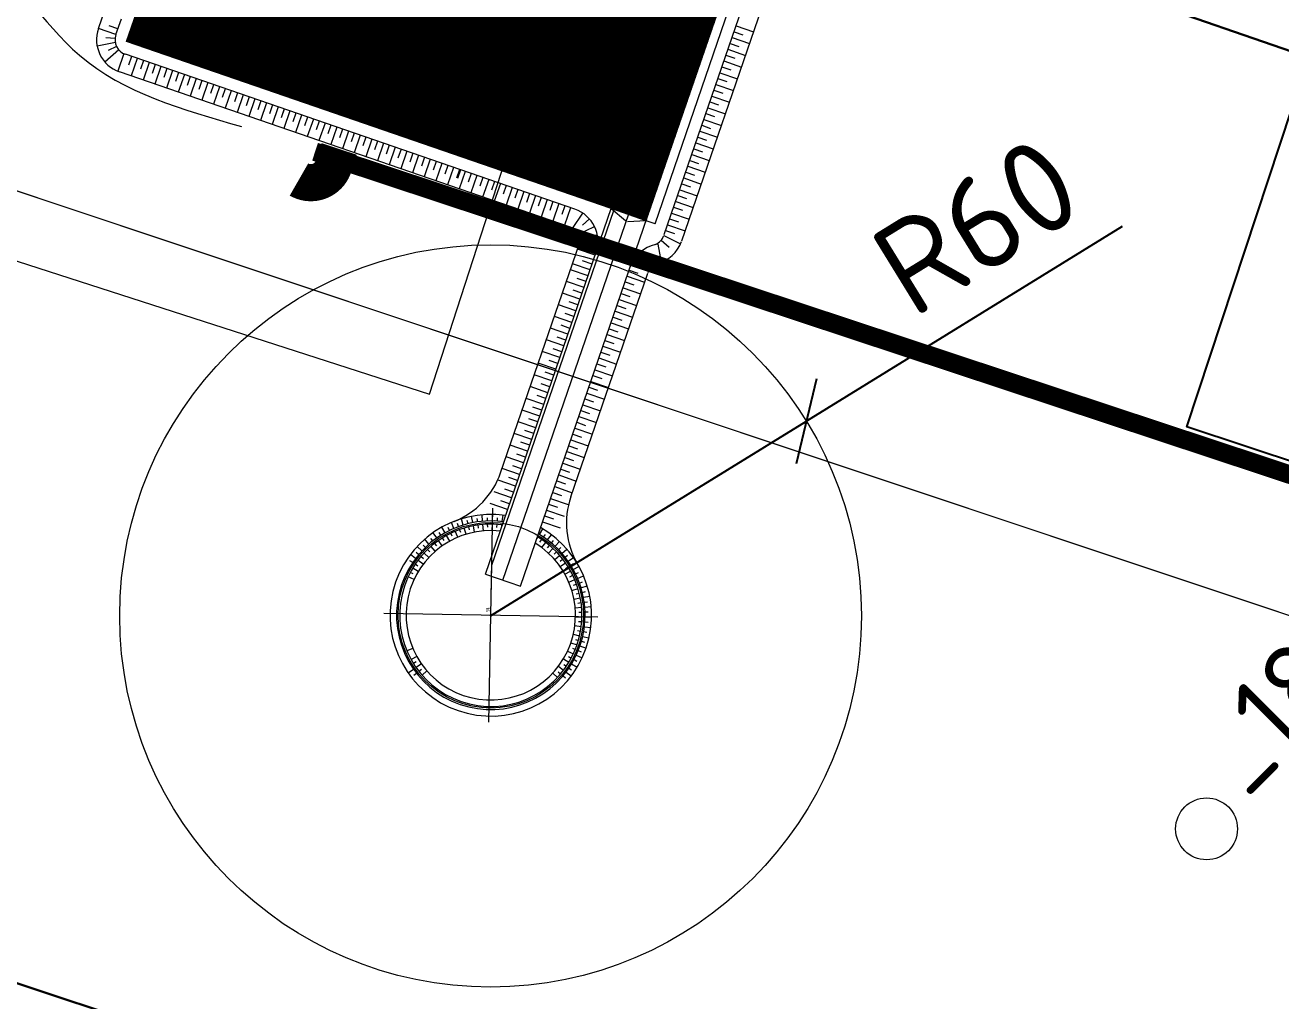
# Model space of a CAD drawing. Header units: millimetres. Extents: x 519 to 9564855, y -810 to 5021775.
# Drawn here: x 9530104.7 to 9530307.8, y 4998669.2 to 4998826.9 of the extents above; entities that cross this region are included whole.
import ezdxf

# ---------------------------------------------------------------- set-up
doc = ezdxf.new("R2010")
doc.units = ezdxf.units.MM
doc.header["$LTSCALE"] = 2
doc.header["$MEASUREMENT"] = 0
doc.header["$PDMODE"] = 2
doc.header["$PDSIZE"] = 5
doc.linetypes.add('92051501$0$GROUND1', pattern=[60, 50, -10])
doc.linetypes.add('DASHED', pattern=[0.75, 0.5, -0.25])
for name, color, linetype in [('COMPOUND', 3, 'Continuous'), ('FIBERGLASS', 212, 'Continuous'), ('FLOWLINE', 5, 'Continuous'), ('Future Roads', 44, 'Continuous'), ('GZU34', 7, 'Continuous'), ('OilColl&Flowlines', 3, 'Continuous'), ('OLD WELLS(dr.bfr2000)', 24, 'Continuous'), ('Stage 9.Frame&Text', 7, 'Continuous'), ('Скважины на 2015 год', 7, 'Continuous')]:
    doc.layers.add(name, color=color, linetype=linetype)
for name, color, linetype, lineweight in [('PPLINE_GAS', 4, 'GAS_LINE', 30), ('СНГ_трубопроводы', 244, 'Continuous', 50), ('Электро', 1, 'Continuous', 30), ('Электроснаб', 1, 'Continuous', 18), ('Электроснабжене', 1, 'Continuous', 18)]:
    doc.layers.add(name, color=color, linetype=linetype, lineweight=lineweight)
doc.styles.add('92051501$0$STANDARD', font='simplex.shx')
doc.styles.add('Elect', font='isocpeur.ttf')
doc.styles.add('GeoApp', font='', dxfattribs={"height": 1})
doc.styles.get("Standard").update_dxf_attribs({"font": 'isocpeur.ttf', "width": 0.5})
doc.styles.get('GeoApp').set_extended_font_data('D431', italic=True)
doc.linetypes.add('g5_122_n', pattern='A,1,-1,1.5,-0.3,["Н",GeoApp,S=1,R=0,X=0,Y=-0.5],-1.5,1.5,-1,4,-1,4,-1,3', length=20.8)
doc.linetypes.add('GAS_LINE', pattern='A,0.5,-0.2,["G",92051501$0$STANDARD,S=0.1,R=0,X=-0.1,Y=-0.05],-0.05', length=0.75)
doc.dimstyles.new('ISO-25', dxfattribs={"dimtxt": 15, "dimasz": 10, "dimexe": 5, "dimexo": 5, "dimgap": 5, "dimtad": 1, "dimtxsty": 'Standard', "dimblk": 'OBLIQUE', "dimcen": 50, "dimadec": 0, "dimazin": 0, "dimtfac": 1, "dimtmove": 0, "dimatfit": 3, "dimfxl": 0, "dimarcsym": 0})

# ---------------------------------------------------------------- blocks, each defined once
blk = doc.blocks.new('_Oblique')
at = {"color": 0, "linetype": 'ByBlock', "lineweight": -2}
blk.add_line((-0.5, -0.5), (0.5, 0.5), dxfattribs=at)
blk = doc.blocks.new('*D8')
at = {"layer": 'DEFPOINTS', "color": 0, "lineweight": 0, "ltscale": 50, "transparency": 16777216}
for p in [(9530231.06, 4998762.89, 0), (9530179.97, 4998731.43, 0)]:
    blk.add_point(p, dxfattribs=at)
at = {"layer": 'GZU34', "color": 0, "lineweight": -2, "ltscale": 50, "transparency": 16777216}
for p in [(9530282.15, 4998794.36), (9530179.97, 4998731.43)]:
    blk.add_line(p, (9530231.06, 4998762.89), dxfattribs=at)
at = {"layer": 'GZU34', "color": 0, "lineweight": -2, "ltscale": 50, "transparency": 16777216, "xscale": 10, "yscale": 10, "zscale": 10, "rotation": 211.6285777855191}
blk.add_blockref('_Oblique', (9530231.06, 4998762.89), dxfattribs=at)
at = {"layer": 'GZU34', "color": 0, "lineweight": 0, "ltscale": 50, "transparency": 16777216, "insert": (9530258.56, 4998794.51), "char_height": 15, "attachment_point": 5, "rotation": 31.6286, "style": 'Elect'}
blk.add_mtext('R60', dxfattribs=at)
blk = doc.blocks.new('92051501$0$WELLPAD')
at = {"flags": 128}
blk.add_lwpolyline([(40, -30), (-40, -30), (-40, 30), (40, 30)], close=True, dxfattribs=at)
blk = doc.blocks.new('A$C80b59c50')
at = {"layer": 'FLOWLINE', "color": 24, "linetype": 'g5_122_n', "lineweight": 30}
blk.add_line((-1259.19, -945.48, 0), (-2003.51, -687.78, 0), dxfattribs=at)

msp = doc.modelspace()

# ---------------------------------------------------------------- hatches: boundary and pattern name
at = {"layer": 'Скважины на 2015 год', "linetype": 'ByBlock', "lineweight": 0, "ltscale": 5}
h = msp.add_hatch(dxfattribs=at)
h.set_pattern_fill('ANSI31', color=5, style=0)
h.set_pattern_definition([(45, (0, 0), (-0.0883883476483, 0.0883883476483), [])])
h.paths.add_polyline_path([(9530236.8548, 4998887.43564), (9530231.18169, 4998889.38904), (9530230.69334, 4998887.97077, -0.414213563), (9530224.3379, 4998884.87102), (9530212.04616, 4998889.1034, -0.414213563), (9530208.94641, 4998895.45883), (9530209.43476, 4998896.87711), (9530203.7672, 4998898.82861), (9530173.44874, 4998909.26809), (9530171.60567, 4998903.54775, -0.278481583), (9530172.00641, 4998902.88403, -0.414213565), (9530171.25641, 4998902.13403, -0.414213562), (9530170.50641, 4998902.88403, -0.564355741), (9530171.60567, 4998903.54775), (9530173.44874, 4998909.26809), (9530163.57005, 4998912.6696), (9530161.68358, 4998906.9631, -0.276102039), (9530162.07847, 4998906.3025, -1), (9530160.57847, 4998906.3025, -0.567272787), (9530161.68358, 4998906.9631), (9530163.57005, 4998912.6696), (9530152.7982, 4998916.37864), (9530135.34156, 4998865.68088), (9530128.72293, 4998867.95986), (9530123.51384, 4998852.83156), (9530130.13247, 4998850.55259), (9530121.08168, 4998824.26717), (9530199.47153, 4998797.27538), (9530205.1332, 4998795.30706), (9530207.7461, 4998802.89784)])

# ---------------------------------------------------------------- linework, layer by layer
at = {"layer": 'FIBERGLASS', "color": 5, "linetype": 'DASHED', "lineweight": 0, "ltscale": 0.07, "const_width": 3}
msp.add_lwpolyline([(9530151.5722, 4998806.45593), (9531065.67419, 4998503.95912)], dxfattribs=at)
at = {"layer": 'Future Roads', "color": 5, "linetype": 'ByBlock', "lineweight": 0, "ltscale": 25, "const_width": 6, "elevation": 0.00005}
msp.add_lwpolyline([(9530155.47383, 4998806.91148), (9530154.69349, 4998804.55313, -0.510781022), (9530148.96814, 4998801.97093, 0.100957905)], format="xyb", dxfattribs=at)
at = {"layer": 'GZU34', "color": 5, "lineweight": 0, "ltscale": 50}
for p, q in [((9530207.7461, 4998802.89784, 0), (9530248.24969, 4998920.52879, 0)), ((9530207.7461, 4998802.89784, 0), (9530246.62185, 4998915.80119, 0)), ((9530208.07333, 4998793.09774, 0), (9530223.78071, 4998838.71528, 0)), ((9530210.89577, 4998792.08003, 0), (9530226.66286, 4998837.87099, 0)), ((9530116.51687, 4998826.36777, 0), (9530117.53727, 4998829.34059, 0)), ((9530119.67899, 4998826.33659, 0), (9530118.26071, 4998826.82494, 0)), ((9530119.35342, 4998825.39107, 0), (9530120.24282, 4998827.92584, 0)), ((9530219.6802, 4998826.80653, 0), (9530222.51675, 4998825.82983, 0)), ((9530119.35342, 4998825.39107, 0), (9530116.51687, 4998826.36777, 0)), ((9530119.22331, 4998824.75154, 0), (9530117.72696, 4998824.85617, 0)), ((9530219.02906, 4998824.9155, 0), (9530221.86562, 4998823.93879, 0)), ((9530219.35463, 4998825.86101, 0), (9530220.77291, 4998825.37266, 0)), ((9530119.26315, 4998824.10012, 0), (9530116.29601, 4998823.52337, 0)), ((9530119.83044, 4998822.937, 0), (9530117.5492, 4998820.95394, 0)), ((9530119.47023, 4998823.48122, 0), (9530118.12204, 4998822.82366, 0)), ((9530218.37793, 4998823.02446, 0), (9530221.21448, 4998822.04775, 0)), ((9530218.70349, 4998823.96998, 0), (9530220.12177, 4998823.48162, 0)), ((9530120.62068, 4998822.33046, 0), (9530119.64065, 4998819.48422, 0)), ((9530193.62004, 4998797.17497, 0), (9530120.9033, 4998822.21335, 0)), ((9530121.85127, 4998821.88167, 0), (9530121.36291, 4998820.46339, 0)), ((9530122.79841, 4998821.56081, 0), (9530121.8217, 4998818.72426, 0)), ((9530123.80753, 4998821.20807, 0), (9530123.31917, 4998819.7898, 0)), ((9530124.75304, 4998820.88251, 0), (9530123.77634, 4998818.04595, 0)), ((9530125.69856, 4998820.55694, 0), (9530125.21021, 4998819.13866, 0)), ((9530217.72679, 4998821.13342, 0), (9530220.56335, 4998820.15672, 0)), ((9530218.05236, 4998822.07894, 0), (9530219.47064, 4998821.59059, 0)), ((9530192.90079, 4998794.24976, 0), (9530119.92659, 4998819.37679, 0)), ((9530126.64408, 4998820.23137, 0), (9530125.66738, 4998817.39481, 0)), ((9530127.5896, 4998819.9058, 0), (9530127.10125, 4998818.48752, 0)), ((9530128.53512, 4998819.58023, 0), (9530127.55841, 4998816.74368, 0)), ((9530129.48064, 4998819.25467, 0), (9530128.99229, 4998817.83639, 0)), ((9530130.42616, 4998818.9291, 0), (9530129.44945, 4998816.09254, 0)), ((9530131.37167, 4998818.60353, 0), (9530130.88332, 4998817.18525, 0)), ((9530131.3733, 4998818.60824, 0), (9530130.88494, 4998817.18996, 0)), ((9530217.07565, 4998819.24238, 0), (9530219.91221, 4998818.26568, 0)), ((9530217.40122, 4998820.1879, 0), (9530218.8195, 4998819.69955, 0)), ((9530132.31882, 4998818.28267, 0), (9530131.34211, 4998815.44612, 0)), ((9530133.26433, 4998817.9571, 0), (9530132.77598, 4998816.53883, 0)), ((9530134.20985, 4998817.63154, 0), (9530133.23315, 4998814.79498, 0)), ((9530135.15537, 4998817.30597, 0), (9530134.66702, 4998815.88769, 0)), ((9530136.10089, 4998816.9804, 0), (9530135.12419, 4998814.14384, 0)), ((9530137.04641, 4998816.65483, 0), (9530136.55806, 4998815.23655, 0)), ((9530216.09895, 4998816.40583, 0), (9530217.51723, 4998815.91748, 0)), ((9530216.42452, 4998817.35135, 0), (9530219.26107, 4998816.37464, 0)), ((9530216.75009, 4998818.29687, 0), (9530218.16836, 4998817.80851, 0)), ((9530137.99193, 4998816.32926, 0), (9530137.01522, 4998813.49271, 0)), ((9530137.99193, 4998816.32926, 0), (9530137.01522, 4998813.49271, 0)), ((9530139.00105, 4998815.97653, 0), (9530138.51269, 4998814.55825, 0)), ((9530139.94656, 4998815.65096, 0), (9530138.96986, 4998812.8144, 0)), ((9530140.89208, 4998815.32539, 0), (9530140.40373, 4998813.90711, 0)), ((9530141.8376, 4998814.99982, 0), (9530140.8609, 4998812.16327, 0)), ((9530142.78312, 4998814.67425, 0), (9530142.29477, 4998813.25598, 0)), ((9530143.72864, 4998814.34869, 0), (9530142.75193, 4998811.51213, 0)), ((9530215.44781, 4998814.51479, 0), (9530216.86609, 4998814.02644, 0)), ((9530215.44781, 4998814.51479, 0), (9530216.86609, 4998814.02644, 0)), ((9530215.77338, 4998815.46031, 0), (9530218.60994, 4998814.4836, 0)), ((9530144.67416, 4998814.02312, 0), (9530144.1858, 4998812.60484, 0)), ((9530145.61968, 4998813.69755, 0), (9530144.64297, 4998810.86099, 0)), ((9530146.56519, 4998813.37198, 0), (9530146.07684, 4998811.9537, 0)), ((9530146.56682, 4998813.37669, 0), (9530146.07846, 4998811.95841, 0)), ((9530147.51233, 4998813.05112, 0), (9530146.53563, 4998810.21457, 0)), ((9530148.45785, 4998812.72556, 0), (9530147.9695, 4998811.30728, 0)), ((9530149.40337, 4998812.39999, 0), (9530148.42667, 4998809.56343, 0)), ((9530214.79668, 4998812.62375, 0), (9530216.21495, 4998812.1354, 0)), ((9530215.12224, 4998813.56927, 0), (9530217.9588, 4998812.59257, 0)), ((9530150.34889, 4998812.07442, 0), (9530149.86054, 4998810.65614, 0)), ((9530151.29441, 4998811.74885, 0), (9530150.3177, 4998808.9123, 0)), ((9530152.23993, 4998811.42328, 0), (9530151.75158, 4998810.005, 0)), ((9530153.18545, 4998811.09771, 0), (9530152.20874, 4998808.26116, 0)), ((9530154.13096, 4998810.77215, 0), (9530153.64261, 4998809.35387, 0)), ((9530155.07648, 4998810.44658, 0), (9530154.09978, 4998807.61002, 0)), ((9530214.14554, 4998810.73272, 0), (9530215.56382, 4998810.24436, 0)), ((9530214.47111, 4998811.67824, 0), (9530217.30766, 4998810.70153, 0)), ((9530156.022, 4998810.12101, 0), (9530155.53365, 4998808.70273, 0)), ((9530156.96752, 4998809.79544, 0), (9530155.99082, 4998806.95889, 0)), ((9530157.91304, 4998809.46987, 0), (9530157.42469, 4998808.0516, 0)), ((9530158.85856, 4998809.14431, 0), (9530157.88185, 4998806.30775, 0)), ((9530159.80408, 4998808.81874, 0), (9530159.31572, 4998807.40046, 0)), ((9530160.74959, 4998808.49317, 0), (9530159.77289, 4998805.65661, 0)), ((9530180.14786, 4998739.61959, 0), (9530203.99354, 4998808.8725, 0)), ((9530213.4944, 4998808.84168, 0), (9530214.91268, 4998808.35333, 0)), ((9530213.81997, 4998809.7872, 0), (9530216.65653, 4998808.81049, 0)), ((9530213.81997, 4998809.7872, 0), (9530216.65653, 4998808.81049, 0)), ((9530161.69511, 4998808.1676, 0), (9530161.20676, 4998806.74932, 0)), ((9530162.64063, 4998807.84203, 0), (9530161.66393, 4998805.00548, 0)), ((9530163.58615, 4998807.51646, 0), (9530163.0978, 4998806.09819, 0)), ((9530164.53167, 4998807.1909, 0), (9530163.55496, 4998804.35434, 0)), ((9530165.47719, 4998806.86533, 0), (9530164.98884, 4998805.44705, 0)), ((9530166.42271, 4998806.53976, 0), (9530165.446, 4998803.7032, 0)), ((9530167.36822, 4998806.21419, 0), (9530166.87987, 4998804.79591, 0)), ((9530212.84327, 4998806.95064, 0), (9530214.26155, 4998806.46229, 0)), ((9530213.16884, 4998807.89616, 0), (9530216.00539, 4998806.91946, 0)), ((9530168.31374, 4998805.88862, 0), (9530167.33704, 4998803.05207, 0)), ((9530169.25926, 4998805.56306, 0), (9530168.77091, 4998804.14478, 0)), ((9530170.20478, 4998805.23749, 0), (9530169.22808, 4998802.40093, 0)), ((9530171.1503, 4998804.91192, 0), (9530170.66195, 4998803.49364, 0)), ((9530172.09582, 4998804.58635, 0), (9530171.11911, 4998801.7498, 0)), ((9530173.04134, 4998804.26078, 0), (9530172.55298, 4998802.84251, 0)), ((9530179.12352, 4998738.18047, 0), (9530201.89897, 4998804.32519, 0)), ((9530212.19213, 4998805.0596, 0), (9530213.61041, 4998804.57125, 0)), ((9530212.5177, 4998806.00512, 0), (9530215.35425, 4998805.02842, 0)), ((9530173.98686, 4998803.93522, 0), (9530173.01015, 4998801.09866, 0)), ((9530173.99063, 4998803.93391, 0), (9530173.01393, 4998801.09736, 0)), ((9530174.93237, 4998803.60965, 0), (9530174.44402, 4998802.19137, 0)), ((9530175.08365, 4998803.55756, 0), (9530174.5953, 4998802.13928, 0)), ((9530175.87789, 4998803.28408, 0), (9530174.90119, 4998800.44752, 0)), ((9530176.82341, 4998802.95851, 0), (9530176.33506, 4998801.54023, 0)), ((9530177.76893, 4998802.63294, 0), (9530176.79222, 4998799.79639, 0)), ((9530178.71445, 4998802.30737, 0), (9530178.2261, 4998800.8891, 0)), ((9530184.79663, 4998736.22706, 0), (9530207.7461, 4998802.89784, 0)), ((9530211.21543, 4998802.22305, 0), (9530214.05198, 4998801.24634, 0)), ((9530211.54099, 4998803.16857, 0), (9530212.95927, 4998802.68022, 0)), ((9530211.86656, 4998804.11409, 0), (9530214.70312, 4998803.13738, 0)), ((9530179.65997, 4998801.98181, 0), (9530178.68326, 4998799.14525, 0)), ((9530180.60549, 4998801.65624, 0), (9530180.11713, 4998800.23796, 0)), ((9530181.551, 4998801.33067, 0), (9530180.5743, 4998798.49411, 0)), ((9530182.49652, 4998801.0051, 0), (9530182.00817, 4998799.58682, 0)), ((9530183.44204, 4998800.67953, 0), (9530182.46534, 4998797.84298, 0)), ((9530184.38756, 4998800.35397, 0), (9530183.89921, 4998798.93569, 0)), ((9530210.56429, 4998800.33201, 0), (9530213.40085, 4998799.35531, 0)), ((9530210.88986, 4998801.27753, 0), (9530212.30814, 4998800.78918, 0)), ((9530210.88986, 4998801.27753, 0), (9530212.30814, 4998800.78918, 0)), ((9530185.33308, 4998800.0284, 0), (9530184.35637, 4998797.19184, 0)), ((9530186.2786, 4998799.70283, 0), (9530185.79024, 4998798.28455, 0)), ((9530187.22412, 4998799.37726, 0), (9530186.24741, 4998796.54071, 0)), ((9530188.14497, 4998799.06018, 0), (9530187.65662, 4998797.64191, 0)), ((9530189.11515, 4998798.72612, 0), (9530188.13845, 4998795.88957, 0)), ((9530190.06067, 4998798.40056, 0), (9530189.57232, 4998796.98228, 0)), ((9530191.00619, 4998798.07499, 0), (9530190.02948, 4998795.23843, 0)), ((9530209.91315, 4998798.44097, 0), (9530212.74971, 4998797.46427, 0)), ((9530210.23872, 4998799.38649, 0), (9530211.657, 4998798.89814, 0)), ((9530191.97637, 4998797.74093, 0), (9530191.48802, 4998796.32265, 0)), ((9530192.92189, 4998797.41536, 0), (9530191.94518, 4998794.57881, 0)), ((9530193.22739, 4998794.04721, 0), (9530194.90497, 4998796.53432, 0)), ((9530209.26202, 4998796.54994, 0), (9530212.09857, 4998795.57323, 0)), ((9530209.58759, 4998797.49546, 0), (9530211.00586, 4998797.0071, 0)), ((9530194.0764, 4998793.07054, 0), (9530196.77278, 4998794.38566, 0)), ((9530194.84825, 4998794.59885, 0), (9530195.99743, 4998795.59782, 0)), ((9530208.61088, 4998794.6589, 0), (9530211.44744, 4998793.6822, 0)), ((9530208.93645, 4998795.60442, 0), (9530210.35473, 4998795.11607, 0)), ((9530195.75592, 4998792.73785, 0), (9530197.25063, 4998793.02839, 0)), ((9530207.57977, 4998792.16271, 0), (9530208.84301, 4998791.01954, 0)), ((9530208.0122, 4998792.93619, 0), (9530210.70297, 4998791.58187, 0)), ((9530208.28531, 4998793.71338, 0), (9530209.70359, 4998793.22503, 0)), ((9530181.59518, 4998754.57337, 0), (9530194.35287, 4998791.62439, 0)), ((9530196.87712, 4998789.74067, 0), (9530194.04056, 4998790.71738, 0)), ((9530196.87712, 4998789.74067, 0), (9530194.04056, 4998790.71738, 0)), ((9530194.32332, 4998791.80023, 0), (9530197.31601, 4998791.59096, 0)), ((9530196.73807, 4998789.78855, 0), (9530195.31979, 4998790.27691, 0)), ((9530195.7106, 4998791.00693, 0), (9530197.18805, 4998790.63856, 0)), ((9530207.00199, 4998791.50301, 0), (9530207.59113, 4998788.60465, 0)), ((9530196.06008, 4998787.36781, 0), (9530193.22352, 4998788.34451, 0)), ((9530196.38564, 4998788.31333, 0), (9530194.82831, 4998788.84956, 0)), ((9530206.13228, 4998787.94352, 0), (9530203.87967, 4998789.93072, 0)), ((9530206.89642, 4998788.39358, 0), (9530205.9745, 4998789.83215, 0)), ((9530195.73451, 4998786.42229, 0), (9530192.89795, 4998787.399, 0)), ((9530192.9414, 4998750.66655, 0), (9530205.40408, 4998786.86078, 0)), ((9530195.40894, 4998785.47677, 0), (9530193.99066, 4998785.96512, 0)), ((9530202.05876, 4998786.35992, 0), (9530204.89531, 4998785.38321, 0)), ((9530202.38432, 4998787.30544, 0), (9530203.8026, 4998786.81709, 0)), ((9530195.08337, 4998784.53125, 0), (9530192.24682, 4998785.50796, 0)), ((9530194.7578, 4998783.58574, 0), (9530193.33952, 4998784.07409, 0)), ((9530201.40762, 4998784.46888, 0), (9530204.24417, 4998783.49218, 0)), ((9530201.73319, 4998785.4144, 0), (9530203.15146, 4998784.92605, 0)), ((9530194.43223, 4998782.64022, 0), (9530191.59568, 4998783.61692, 0)), ((9530194.10667, 4998781.6947, 0), (9530192.68839, 4998782.18305, 0)), ((9530194.10667, 4998781.6947, 0), (9530192.68839, 4998782.18305, 0)), ((9530200.75648, 4998782.57785, 0), (9530203.59304, 4998781.60114, 0)), ((9530201.08205, 4998783.52336, 0), (9530202.50033, 4998783.03501, 0)), ((9530193.12996, 4998778.85814, 0), (9530190.29341, 4998779.83485, 0)), ((9530193.7811, 4998780.74918, 0), (9530190.94454, 4998781.72588, 0)), ((9530193.7811, 4998780.74918, 0), (9530190.94454, 4998781.72588, 0)), ((9530193.45553, 4998779.80366, 0), (9530192.03725, 4998780.29201, 0)), ((9530200.10535, 4998780.68681, 0), (9530202.9419, 4998779.7101, 0)), ((9530200.10535, 4998780.68681, 0), (9530202.9419, 4998779.7101, 0)), ((9530200.43091, 4998781.63233, 0), (9530201.84919, 4998781.14397, 0)), ((9530200.43091, 4998781.63233, 0), (9530201.84919, 4998781.14397, 0)), ((9530192.47883, 4998776.96711, 0), (9530189.64227, 4998777.94381, 0)), ((9530192.80439, 4998777.91262, 0), (9530191.38612, 4998778.40098, 0)), ((9530199.12864, 4998777.85025, 0), (9530200.54692, 4998777.3619, 0)), ((9530199.45421, 4998778.79577, 0), (9530202.29077, 4998777.81907, 0)), ((9530199.45421, 4998778.79577, 0), (9530202.29077, 4998777.81907, 0)), ((9530199.77978, 4998779.74129, 0), (9530201.19806, 4998779.25294, 0)), ((9530199.77978, 4998779.74129, 0), (9530201.19806, 4998779.25294, 0)), ((9530191.82769, 4998775.07607, 0), (9530188.99113, 4998776.05277, 0)), ((9530192.15326, 4998776.02159, 0), (9530190.73498, 4998776.50994, 0)), ((9530198.47751, 4998775.95922, 0), (9530199.89578, 4998775.47086, 0)), ((9530198.80307, 4998776.90473, 0), (9530201.63963, 4998775.92803, 0)), ((9530191.17655, 4998773.18503, 0), (9530188.34, 4998774.16174, 0)), ((9530191.50212, 4998774.13055, 0), (9530190.08384, 4998774.6189, 0)), ((9530197.82637, 4998774.06818, 0), (9530199.24465, 4998773.57983, 0)), ((9530198.15194, 4998775.0137, 0), (9530200.98849, 4998774.03699, 0)), ((9530190.52542, 4998771.29399, 0), (9530187.68886, 4998772.2707, 0)), ((9530190.85098, 4998772.23951, 0), (9530189.43271, 4998772.72786, 0)), ((9530197.17523, 4998772.17714, 0), (9530198.59351, 4998771.68879, 0)), ((9530197.5008, 4998773.12266, 0), (9530200.33736, 4998772.14595, 0)), ((9530189.87428, 4998769.40296, 0), (9530187.03772, 4998770.37966, 0)), ((9530190.19985, 4998770.34848, 0), (9530188.78157, 4998770.83683, 0)), ((9530196.5241, 4998770.2861, 0), (9530197.94237, 4998769.79775, 0)), ((9530196.84966, 4998771.23162, 0), (9530199.68622, 4998770.25492, 0)), ((9530189.22314, 4998767.51192, 0), (9530186.38659, 4998768.48862, 0)), ((9530189.54871, 4998768.45744, 0), (9530188.13043, 4998768.94579, 0)), ((9530195.87296, 4998768.39507, 0), (9530197.29124, 4998767.90671, 0)), ((9530196.19853, 4998769.34059, 0), (9530199.03508, 4998768.36388, 0)), ((9530188.57201, 4998765.62088, 0), (9530185.73545, 4998766.59759, 0)), ((9530188.89758, 4998766.5664, 0), (9530187.4793, 4998767.05475, 0)), ((9530195.22182, 4998766.50403, 0), (9530196.6401, 4998766.01568, 0)), ((9530195.54739, 4998767.44955, 0), (9530198.38395, 4998766.47284, 0)), ((9530187.92087, 4998763.72985, 0), (9530185.08432, 4998764.70655, 0)), ((9530188.24644, 4998764.67536, 0), (9530186.82816, 4998765.16372, 0)), ((9530194.24512, 4998763.66747, 0), (9530197.08168, 4998762.69077, 0)), ((9530194.57069, 4998764.61299, 0), (9530195.98897, 4998764.12464, 0)), ((9530194.89626, 4998765.55851, 0), (9530197.73281, 4998764.58181, 0)), ((9530187.26974, 4998761.83881, 0), (9530184.43318, 4998762.81551, 0)), ((9530187.5953, 4998762.78433, 0), (9530186.17703, 4998763.27268, 0)), ((9530193.59398, 4998761.77644, 0), (9530196.43054, 4998760.79973, 0)), ((9530193.91955, 4998762.72195, 0), (9530195.33783, 4998762.2336, 0)), ((9530186.6186, 4998759.94777, 0), (9530183.78204, 4998760.92448, 0)), ((9530186.29303, 4998759.00225, 0), (9530184.87475, 4998759.4906, 0)), ((9530186.94417, 4998760.89329, 0), (9530185.52589, 4998761.38164, 0)), ((9530192.94285, 4998759.8854, 0), (9530195.7794, 4998758.90869, 0)), ((9530193.26841, 4998760.83092, 0), (9530194.68669, 4998760.34257, 0)), ((9530185.96746, 4998758.05673, 0), (9530183.13091, 4998759.03344, 0)), ((9530185.64189, 4998757.11122, 0), (9530184.22362, 4998757.59957, 0)), ((9530192.29171, 4998757.99436, 0), (9530195.12827, 4998757.01766, 0)), ((9530192.61728, 4998758.93988, 0), (9530194.03556, 4998758.45153, 0)), ((9530185.31633, 4998756.1657, 0), (9530182.47977, 4998757.1424, 0)), ((9530184.99076, 4998755.22018, 0), (9530183.57248, 4998755.70853, 0)), ((9530191.64057, 4998756.10332, 0), (9530194.47713, 4998755.12662, 0)), ((9530191.96614, 4998757.04884, 0), (9530193.38442, 4998756.56049, 0)), ((9530184.66519, 4998754.27466, 0), (9530181.82863, 4998755.25136, 0)), ((9530184.33962, 4998753.32914, 0), (9530182.92134, 4998753.81749, 0)), ((9530190.98944, 4998754.21229, 0), (9530193.82599, 4998753.23558, 0)), ((9530191.31501, 4998755.15781, 0), (9530192.73328, 4998754.66945, 0)), ((9530183.36292, 4998750.49259, 0), (9530180.52636, 4998751.46929, 0)), ((9530184.01405, 4998752.38362, 0), (9530181.1775, 4998753.36033, 0)), ((9530183.68849, 4998751.4381, 0), (9530182.27021, 4998751.92646, 0)), ((9530190.01273, 4998751.37573, 0), (9530191.43101, 4998750.88738, 0)), ((9530190.3383, 4998752.32125, 0), (9530193.17486, 4998751.34455, 0)), ((9530190.66387, 4998753.26677, 0), (9530192.08215, 4998752.77842, 0)), ((9530182.71178, 4998748.60155, 0), (9530179.87523, 4998749.57825, 0)), ((9530183.03735, 4998749.54707, 0), (9530181.61907, 4998750.03542, 0)), ((9530189.3616, 4998749.48469, 0), (9530190.77987, 4998748.99634, 0)), ((9530189.68717, 4998750.43021, 0), (9530192.52372, 4998749.45351, 0)), ((9530177.09683, 4998746.50047, 0), (9530176.89648, 4998747.53118, 0)), ((9530178.67754, 4998746.72262, 0), (9530178.58602, 4998747.76863, 0)), ((9530179.47445, 4998746.77136, 0), (9530179.45612, 4998747.29604, 0)), ((9530180.27281, 4998746.77833, 0), (9530180.29114, 4998747.82817, 0)), ((9530181.86517, 4998746.66698, 0), (9530181.99313, 4998747.70916, 0)), ((9530188.71046, 4998747.59366, 0), (9530190.12874, 4998747.10531, 0)), ((9530189.03603, 4998748.53918, 0), (9530191.87258, 4998747.56247, 0)), ((9530176.31735, 4998746.32766, 0), (9530176.19034, 4998746.83707, 0)), ((9530176.56532, 4998745.33311, 0), (9530176.43831, 4998745.84252, 0)), ((9530177.39258, 4998744.97895, 0), (9530177.19223, 4998746.00965, 0)), ((9530177.88427, 4998746.63224, 0), (9530177.81121, 4998747.15213, 0)), ((9530178.02693, 4998745.61722, 0), (9530177.95386, 4998746.13711, 0)), ((9530178.81263, 4998745.17852, 0), (9530178.72112, 4998746.22453, 0)), ((9530179.51022, 4998745.74699, 0), (9530179.4919, 4998746.27167, 0)), ((9530180.24576, 4998745.22857, 0), (9530180.26409, 4998746.27841, 0)), ((9530180.99895, 4998745.721, 0), (9530181.03557, 4998746.24472, 0)), ((9530181.07045, 4998746.74351, 0), (9530181.10707, 4998747.26723, 0)), ((9530181.76514, 4998745.8523, 0), (9530181.80424, 4998746.17071, 0)), ((9530187.86099, 4998744.60246, 0), (9530188.40178, 4998745.50248, 0)), ((9530188.38489, 4998746.64814, 0), (9530191.22145, 4998745.67143, 0)), ((9530187.43825, 4998743.89889, 0), (9530187.60347, 4998744.17387, 0)), ((9530187.96118, 4998743.32371, 0), (9530188.25476, 4998743.75896, 0)), ((9530188.25153, 4998742.47196, 0), (9530188.88343, 4998743.31053, 0)), ((9530188.53435, 4998744.17348, 0), (9530188.82793, 4998744.60872, 0)), ((9530189.18434, 4998743.70985, 0), (9530189.81625, 4998744.54841, 0)), ((9530189.80917, 4998743.21283, 0), (9530190.14664, 4998743.615, 0)), ((9530190.40714, 4998742.6838, 0), (9530191.12324, 4998743.45172, 0)), ((9530167.82747, 4998740.70833, 0), (9530166.9889, 4998741.34024, 0)), ((9530168.32449, 4998741.33316, 0), (9530167.92231, 4998741.67063, 0)), ((9530168.85352, 4998741.93113, 0), (9530168.0856, 4998742.64723, 0)), ((9530169.98712, 4998740.87403, 0), (9530169.2192, 4998741.59013, 0)), ((9530170.12515, 4998741.76326, 0), (9530169.76045, 4998742.14092, 0)), ((9530171.01865, 4998741.87018, 0), (9530170.32979, 4998742.66262, 0)), ((9530189.15032, 4998742.42764, 0), (9530189.48778, 4998742.82981, 0)), ((9530189.35004, 4998741.5502, 0), (9530190.06614, 4998742.31812, 0)), ((9530190.23927, 4998741.41217, 0), (9530190.61692, 4998741.77686, 0)), ((9530190.34618, 4998740.51866, 0), (9530191.13863, 4998741.20752, 0)), ((9530190.97659, 4998742.12419, 0), (9530191.35425, 4998742.48889, 0)), ((9530191.51598, 4998741.53555, 0), (9530192.30843, 4998742.22442, 0)), ((9530192.02383, 4998740.91949, 0), (9530192.43753, 4998741.24271, 0)), ((9530167.36384, 4998740.05835, 0), (9530166.9286, 4998740.35192, 0)), ((9530168.2136, 4998739.48517, 0), (9530167.77836, 4998739.77875, 0)), ((9530169.06536, 4998739.77552, 0), (9530168.22679, 4998740.40743, 0)), ((9530169.10968, 4998740.67431, 0), (9530168.70751, 4998741.01177, 0)), ((9530180.00857, 4998731.64014, 0), (9530180.14786, 4998739.61959, 0)), ((9530191.21612, 4998740.28844, 0), (9530191.62982, 4998740.61166, 0)), ((9530191.22905, 4998739.38865, 0), (9530192.08916, 4998739.99091, 0)), ((9530192.07015, 4998739.06876, 0), (9530192.51537, 4998739.34696, 0)), ((9530192.49873, 4998740.27769, 0), (9530193.35884, 4998740.87995, 0)), ((9530192.9394, 4998739.61192, 0), (9530193.38462, 4998739.89013, 0)), ((9530193.34461, 4998738.924, 0), (9530194.26296, 4998739.43305, 0)), ((9530167.59025, 4998737.32052, 0), (9530166.63862, 4998737.76427, 0)), ((9530167.44673, 4998738.20889, 0), (9530166.98319, 4998738.45536, 0)), ((9530168.26347, 4998738.58668, 0), (9530167.36345, 4998739.12747, 0)), ((9530179.12352, 4998738.18047, 0), (9530184.79663, 4998736.22706, 0)), ((9530191.98895, 4998738.17255, 0), (9530192.9073, 4998738.6816, 0)), ((9530192.61758, 4998736.88367, 0), (9530193.58411, 4998737.29394, 0)), ((9530192.79201, 4998737.76648, 0), (9530193.26388, 4998737.99663, 0)), ((9530193.71327, 4998738.21581, 0), (9530194.18514, 4998738.44596, 0)), ((9530194.04436, 4998737.4893, 0), (9530195.01089, 4998737.89957, 0)), ((9530193.10804, 4998735.53615, 0), (9530194.11216, 4998735.84314, 0)), ((9530193.37379, 4998736.39589, 0), (9530193.86713, 4998736.57545, 0)), ((9530193.80912, 4998734.97199, 0), (9530194.31852, 4998735.099, 0)), ((9530194.33698, 4998736.74646, 0), (9530194.83031, 4998736.92602, 0)), ((9530194.59031, 4998735.98932, 0), (9530195.59443, 4998736.29631, 0)), ((9530194.80367, 4998735.21996, 0), (9530195.31308, 4998735.34697, 0)), ((9530193.45496, 4998734.14474, 0), (9530194.48566, 4998734.34509, 0)), ((9530194.09323, 4998733.51039, 0), (9530194.61312, 4998733.58346, 0)), ((9530194.97648, 4998734.44049, 0), (9530196.00719, 4998734.64084, 0)), ((9530195.10825, 4998733.65304, 0), (9530195.62814, 4998733.72611, 0)), ((9530193.65453, 4998732.72469, 0), (9530194.70053, 4998732.8162, 0)), ((9530193.70458, 4998731.29156, 0), (9530194.75442, 4998731.27323, 0)), ((9530194.223, 4998732.0271, 0), (9530194.74768, 4998732.04542, 0)), ((9530195.19863, 4998732.85978, 0), (9530196.24464, 4998732.95129, 0)), ((9530195.24737, 4998732.06287, 0), (9530195.77205, 4998732.08119, 0)), ((9530195.25434, 4998731.2645, 0), (9530196.30418, 4998731.24618, 0)), ((9530193.60455, 4998729.86104, 0), (9530194.64672, 4998729.73308, 0)), ((9530194.01555, 4998729.06051, 0), (9530194.53258, 4998728.96934, 0)), ((9530194.19701, 4998730.53837, 0), (9530194.72073, 4998730.50175, 0)), ((9530195.14299, 4998729.67215, 0), (9530196.18517, 4998729.54418, 0)), ((9530195.21951, 4998730.46687, 0), (9530195.74324, 4998730.43025, 0)), ((9530192.96027, 4998727.07037, 0), (9530193.95306, 4998726.72852, 0)), ((9530193.35553, 4998728.44882, 0), (9530194.37862, 4998728.21263, 0)), ((9530193.68061, 4998727.60971, 0), (9530194.18527, 4998727.465, 0)), ((9530194.6659, 4998727.32718, 0), (9530195.17057, 4998727.18247, 0)), ((9530194.86581, 4998728.10015, 0), (9530195.88889, 4998727.86395, 0)), ((9530195.02498, 4998728.88252, 0), (9530195.54201, 4998728.79135, 0)), ((9530167.39575, 4998726.17764, 0), (9530166.42922, 4998725.76737, 0)), ((9530192.42308, 4998725.74078, 0), (9530193.3747, 4998725.29703, 0)), ((9530193.19585, 4998726.20188, 0), (9530193.68262, 4998726.00521, 0)), ((9530193.82786, 4998725.08573, 0), (9530194.77948, 4998724.64198, 0)), ((9530194.14622, 4998725.8179, 0), (9530194.63299, 4998725.62123, 0)), ((9530194.42582, 4998726.56574, 0), (9530195.41862, 4998726.22389, 0)), ((9530168.02437, 4998724.88876, 0), (9530167.10602, 4998724.37971, 0)), ((9530167.94318, 4998723.99255, 0), (9530167.49795, 4998723.71434, 0)), ((9530168.78428, 4998723.67266, 0), (9530167.92417, 4998723.0704, 0)), ((9530191.74985, 4998724.47463, 0), (9530192.64988, 4998723.93384, 0)), ((9530191.79972, 4998723.57613, 0), (9530192.23497, 4998723.28256, 0)), ((9530192.56659, 4998724.85242, 0), (9530193.03014, 4998724.60595, 0)), ((9530193.07846, 4998723.67632, 0), (9530193.97849, 4998723.13553, 0)), ((9530193.47161, 4998724.37121, 0), (9530193.93516, 4998724.12474, 0))]:
    msp.add_line(p, q, dxfattribs=at)
at = {"layer": 'GZU34', "color": 5, "lineweight": 0, "ltscale": 0.2}
for p, q in [((9530121.08168, 4998824.26717, 0), (9530130.13247, 4998850.55259, 0)), ((9530206.57092, 4998794.81458, 0), (9530224.39819, 4998846.6517, 0)), ((9530199.47153, 4998797.27538, 0), (9530121.08168, 4998824.26717, 0)), ((9530181.96007, 4998737.20377, 0), (9530204.13556, 4998801.60607, 0)), ((9530179.70474, 4998714.23329, 0), (9530180.30859, 4998748.82802, 0)), ((9530197.30403, 4998731.22873, 0), (9530162.7093, 4998731.83258, 0))]:
    msp.add_line(p, q, dxfattribs=at)
at = {"layer": 'GZU34', "color": 5, "lineweight": 0}
for p, q in [((9530199.47153, 4998797.27538, 0), (9530201.77729, 4998795.32456, 0)), ((9530205.13963, 4998795.30742, 0), (9530202.14281, 4998795.14161, 0)), ((9530206.57092, 4998794.81458, 0), (9530205.13963, 4998795.30742, 0))]:
    msp.add_line(p, q, dxfattribs=at)
at = {"layer": 'GZU34', "color": 14, "lineweight": 0, "ltscale": 50}
for p, q in [((9530172.61332, 4998744.8686, 0), (9530172.10427, 4998745.78696, 0)), ((9530173.3215, 4998745.23726, 0), (9530173.09136, 4998745.70913, 0)), ((9530174.04801, 4998745.56835, 0), (9530173.63775, 4998746.53488, 0)), ((9530174.79086, 4998745.86097, 0), (9530174.6113, 4998746.3543, 0)), ((9530175.14143, 4998744.89778, 0), (9530174.96187, 4998745.39112, 0)), ((9530175.54799, 4998746.1143, 0), (9530175.241, 4998747.11842, 0)), ((9530176.00117, 4998744.63203, 0), (9530175.69418, 4998745.63615, 0)), ((9530170.00176, 4998743.03997, 0), (9530169.3129, 4998743.83242, 0)), ((9530170.61783, 4998743.54782, 0), (9530170.2946, 4998743.96152, 0)), ((9530171.25962, 4998744.02272, 0), (9530170.65737, 4998744.88283, 0)), ((9530172.14867, 4998742.75304, 0), (9530171.54641, 4998743.61315, 0)), ((9530171.92539, 4998744.46339, 0), (9530171.64719, 4998744.90861, 0)), ((9530172.46856, 4998743.59414, 0), (9530172.19035, 4998744.03936, 0)), ((9530173.36477, 4998743.51294, 0), (9530172.85572, 4998744.43129, 0)), ((9530173.77083, 4998744.316, 0), (9530173.54069, 4998744.78787, 0)), ((9530174.65365, 4998744.14157, 0), (9530174.24338, 4998745.1081, 0)), ((9530169.41312, 4998742.50059, 0), (9530169.04843, 4998742.87824, 0)), ((9530171.24888, 4998742.74011, 0), (9530170.92566, 4998743.15381, 0)), ((9530190.94797, 4998723.28579, 0), (9530191.78654, 4998722.65388, 0)), ((9530192.64949, 4998723.00296, 0), (9530193.08473, 4998722.70939, 0)), ((9530167.51459, 4998722.78361, 0), (9530166.65448, 4998722.18136, 0)), ((9530167.9895, 4998722.14182, 0), (9530167.57579, 4998721.81859, 0)), ((9530168.79721, 4998722.77287, 0), (9530168.3835, 4998722.44965, 0)), ((9530169.66714, 4998722.54265, 0), (9530168.8747, 4998721.85378, 0)), ((9530190.02621, 4998722.18728, 0), (9530190.79413, 4998721.47118, 0)), ((9530190.90365, 4998722.387, 0), (9530191.30582, 4998722.04954, 0)), ((9530191.68884, 4998721.72814, 0), (9530192.09101, 4998721.39068, 0)), ((9530192.18585, 4998722.35297, 0), (9530193.02442, 4998721.72107, 0))]:
    msp.add_line(p, q, dxfattribs=at)
at = {"layer": 'GZU34', "color": 5, "lineweight": 0, "ltscale": 50}
for centre, radius in [((9530179.97101, 4998731.42712, 0), 60), ((9530180.00666, 4998731.53065, 0), 0.1095)]:
    msp.add_circle(centre, radius, dxfattribs=at)
at = {"layer": 'GZU34', "color": 5, "lineweight": 0, "ltscale": 0.2}
msp.add_circle((9530180.00666, 4998731.53065, 0), 15, dxfattribs=at)
at = {"layer": 'GZU34', "color": 5, "lineweight": 0, "ltscale": 50}
for centre, radius, start, end in [((9530121.71722, 4998824.57715, 0), 5.5, 161, 251), ((9530121.71722, 4998824.57715, 0), 2.5, 161, 251), ((9530191.82941, 4998791.97462, 0), 5.5, 341, 71), ((9530191.82941, 4998791.97462, 0), 2.5, 341, 71), ((9530205.6484, 4998793.75011, 0), 2.5, 293.486003, 341), ((9530207.88081, 4998785.95069, 0), 5.64356, 102.6519411, 160.4501101), ((9530205.6484, 4998793.75011, 0), 5.5, 283.1153993, 341), ((9530207.76295, 4998786.04855, 0), 2.5, 100.4255964, 161), ((9530169.30344, 4998758.80575, 0), 13, 291.4259063, 341), ((9530205.23315, 4998746.43416, 0), 13, 161, 210.5740938), ((9530180.00666, 4998731.53065, 0), 16.3, 81.6056967, 60.3943033), ((9530180.00666, 4998731.53065, 0), 15.25, 82.3452954, 59.6547046), ((9530180.00666, 4998731.53065, 0), 14.75, 82.7352575, 59.2647425), ((9530180.00666, 4998731.53065, 0), 13.7, 83.6490191, 58.3509809)]:
    msp.add_arc(centre, radius, start, end, dxfattribs=at)
at = {"layer": 'OilColl&Flowlines', "color": 5, "linetype": '92051501$0$GROUND1', "lineweight": 0, "ltscale": 2, "const_width": 0.2}
msp.add_lwpolyline([(9530057.76461, 4998815.32061), (9531063.56552, 4998479.9501)], dxfattribs=at)
at = {"layer": 'OLD WELLS(dr.bfr2000)', "lineweight": 0}
msp.add_circle((9530295.8, 4998697), 5, dxfattribs=at)
at = {"layer": 'PPLINE_GAS', "color": 5, "linetype": 'GAS_LINE', "lineweight": 0, "ltscale": 20}
msp.add_line((9530170.10185, 4998767.29887), (9530186.14245, 4998816.81955), dxfattribs=at)
at = {"layer": 'PPLINE_GAS', "lineweight": 0, "ltscale": 80}
msp.add_line((9530027.32, 4998813.27), (9530170.10185, 4998767.29887), dxfattribs=at)
at = {"layer": 'Stage 9.Frame&Text', "color": 7, "lineweight": 0, "elevation": 0.00005}
msp.add_lwpolyline([(9530292.59218, 4998761.98591), (9530368.5727, 4998736.84533), (9530387.42814, 4998793.83072), (9530311.44761, 4998818.9713)], close=True, dxfattribs=at)
at = {"layer": 'Скважины на 2015 год', "color": 5, "linetype": 'ByBlock', "lineweight": 0, "ltscale": 5}
msp.add_line((9530205.1332, 4998795.30706, 0), (9530199.47153, 4998797.27538, 0), dxfattribs=at)
at = {"layer": 'СНГ_трубопроводы', "color": 5, "lineweight": 0, "ltscale": 2}
msp.add_spline([(9530080.27461, 4998846.94056), (9530096.63572, 4998839.60968), (9530113.471, 4998822.05025), (9530139.68986, 4998810.53931)], degree=3, dxfattribs=at)
at = {"layer": 'Электро', "ltscale": 0.0025}
msp.add_line((9530717.093, 4998468.94118), (9529644.84194, 4998823.75644), dxfattribs=at)
at = {"layer": 'Электроснаб', "color": 1, "linetype": 'ByBlock', "lineweight": 0, "ltscale": 0.0025}
msp.add_line((9530717.093, 4998468.94118), (9529644.84194, 4998823.75644), dxfattribs=at)
at = {"layer": 'Электроснабжене', "color": 1, "linetype": 'ByBlock', "lineweight": 0, "ltscale": 0.0025}
msp.add_line((9530717.093, 4998468.94118), (9529644.84194, 4998823.75644), dxfattribs=at)

# ---------------------------------------------------------------- block references
at = {"color": 6, "linetype": 'ByBlock', "lineweight": 50}
msp.add_blockref('A$C80b59c50', (9532236.3, 4999537), dxfattribs=at)
at = {"layer": 'Stage 9.Frame&Text', "color": 7, "lineweight": 0, "xscale": 1.000397499139614, "yscale": 1.000397499139614, "zscale": 1.000397499139614, "rotation": 341.6915560444714}
msp.add_blockref('92051501$0$WELLPAD', (9530340.01016, 4998777.90831, 0.00005), dxfattribs=at)

# ---------------------------------------------------------------- texts
at = {"layer": 'COMPOUND', "color": 0, "lineweight": 0, "insert": (9530119.91213, 4998845.76682, 0), "char_height": 25, "attachment_point": 1, "rotation": 22, "style": 'Elect'}
msp.add_mtext('{\\fTimes New Roman|b0|i0|c204|p18;ГЗУ 34}', dxfattribs=at)
at = {"layer": 'GZU34', "color": 5, "lineweight": 0, "ltscale": 50, "insert": (9530179.51547, 4998732.0393, 0), "char_height": 0.6, "width": 2.7405913, "attachment_point": 6, "rotation": 269, "style": 'Elect'}
msp.add_mtext('16', dxfattribs=at)
at = {"layer": 'OLD WELLS(dr.bfr2000)', "lineweight": 0, "style": 'Elect'}
msp.add_text(' _1815', height=12.5, rotation=44.9999999, dxfattribs=at).set_placement((9530295.8, 4998697))

# ---------------------------------------------------------------- dimensions: what is measured, and where the dimension line sits
at = {"layer": 'GZU34', "color": 5, "lineweight": 0, "ltscale": 50}
dim = msp.add_radius_dim(center=(9530179.97101, 4998731.42712, 0), mpoint=(9530231.05894, 4998762.89176, 0), dimstyle='ISO-25', override={"dimtxsty": 'Elect'}, dxfattribs=at)
dim.commit()
dim.dimension.update_dxf_attribs({"geometry": '*D8', "text_midpoint": (9530258.56243, 4998794.5115)})

doc.saveas('drawing.dxf')
